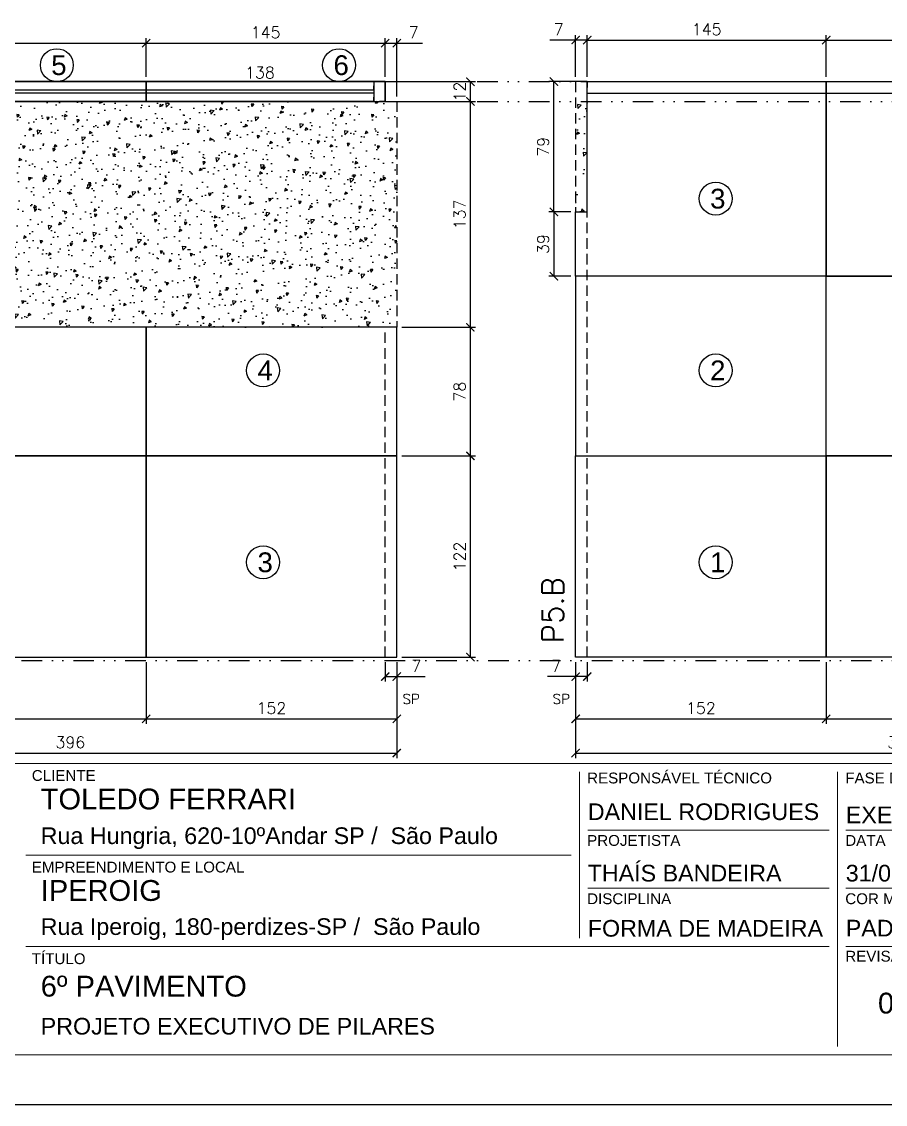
# Model space of a CAD drawing. Extents: x -23436 to 4767, y -4131 to 9755.
# Drawn here: x -20228 to -19704, y 4082 to 4739 of the extents above; entities that cross this region are included whole.
import ezdxf
from ezdxf.enums import TextEntityAlignment as Align

# ---------------------------------------------------------------- set-up
doc = ezdxf.new("R2010")
doc.units = 0
doc.header["$PDMODE"] = 2
doc.header["$PDSIZE"] = 10
doc.linetypes.add('DIVIDE2', pattern=[0.625, 0.25, -0.125, 0, -0.125, 0, -0.125])
doc.linetypes.add('HIDDEN', pattern=[9.525, 6.35, -3.175])
doc.layers.get('0').update_dxf_attribs({"lineweight": 13})
doc.layers.get('Defpoints').update_dxf_attribs({"lineweight": 13})
for name, color, linetype in [('Concreto', 250, 'HIDDEN'), ('Cota', 4, 'Continuous'), ('Cota Sarrafo', 180, 'Continuous'), ('MB Logo', 254, 'Continuous'), ('Nível', 160, 'Continuous'), ('Painéis', 30, 'Continuous'), ('Romaneio', 10, 'Continuous'), ('Sarr 7x7', 104, 'Continuous'), ('Sarrafo de Pressão', 42, 'HIDDEN')]:
    doc.layers.add(name, color=color, linetype=linetype)
doc.layers.add('FOLHA MB', color=7, linetype='Continuous', lineweight=13)
doc.layers.add('Texto Seção', color=7, linetype='Continuous', lineweight=15)
doc.layers.add('Laje_Perimetro', color=7, linetype='Continuous', plot=False)
doc.styles.add('ARIAL', font='arial.ttf', dxfattribs={"oblique": 15, "height": 25})
doc.styles.add('MB_C01', font='arial.ttf', dxfattribs={"height": 1.3})
doc.styles.add('MB_C02', font='arial.ttf', dxfattribs={"height": 2})
doc.styles.add('MB_C03', font='arial.ttf', dxfattribs={"height": 2.5})
doc.styles.add('REGUA-120', font='ROMANS.shx', dxfattribs={"height": 15})
doc.styles.add('ROMANS', font='romans.shx')
doc.dimstyles.new('Cota Paínel', dxfattribs={"dimtxt": 7, "dimasz": 5, "dimexe": 3, "dimexo": 3, "dimgap": 3, "dimtad": 1, "dimdec": 1, "dimzin": 12, "dimdsep": 46, "dimtxsty": 'ROMANS', "dimblk": 'ARCHTICK', "dimcen": 0, "dimclrd": 4, "dimclre": 4, "dimclrt": 1, "dimadec": 1, "dimazin": 3, "dimtfac": 1, "dimtdec": 1, "dimtmove": 0, "dimatfit": 3, "dimldrblk": 'OBLIQUE', "dimfxl": 0, "dimtolj": 1, "dimtzin": 12, "dimarcsym": 0})
doc.dimstyles.new('PAINEL', dxfattribs={"dimtxt": 7, "dimasz": 5, "dimexe": 3, "dimexo": 3, "dimgap": 3, "dimtad": 1, "dimdec": 1, "dimzin": 12, "dimdsep": 46, "dimtxsty": 'ROMANS', "dimblk": 'ARCHTICK', "dimcen": 0, "dimclrd": 4, "dimclre": 4, "dimclrt": 1, "dimadec": 1, "dimazin": 3, "dimtfac": 1, "dimtdec": 1, "dimtmove": 0, "dimatfit": 3, "dimldrblk": 'OBLIQUE', "dimfxl": 0, "dimtolj": 1, "dimtzin": 12, "dimarcsym": 0})
doc.dimstyles.new('projeto2', dxfattribs={"dimtxt": 7, "dimasz": 5, "dimexe": 1.25, "dimexo": 2.5, "dimgap": 2, "dimtad": 1, "dimdec": 1, "dimdsep": 46, "dimtxsty": 'ROMANS', "dimblk": 'OBLIQUE', "dimcen": 10, "dimdle": 1, "dimse1": 1, "dimse2": 1, "dimsd1": 1, "dimsd2": 1, "dimclrd": 256, "dimclre": 256, "dimclrt": 1, "dimadec": 0, "dimazin": 0, "dimtfac": 1, "dimtdec": 1, "dimtmove": 0, "dimatfit": 3, "dimldrblk": 'OBLIQUE', "dimfxl": 0, "dimlwd": -1, "dimlwe": -1, "dimarcsym": 0})

# ---------------------------------------------------------------- blocks, each defined once
blk = doc.blocks.new('A$C169d8357')
at = {"layer": 'FOLHA MB', "color": 1}
for p, q in [((1109.82, 356.72), (70, 356.72)), ((786.55, 351.67), (786.55, 250.65)), ((943.14, 351.67), (943.14, 184.99)), ((938.09, 316.32), (791.61, 316.32)), ((1109.82, 316.32), (948.19, 316.32)), ((781.5, 301.16), (450.7, 301.16)), ((938.09, 280.96), (791.61, 280.96)), ((1109.82, 280.96), (948.19, 280.96)), ((938.09, 245.6), (450.7, 245.6)), ((1109.82, 245.6), (948.19, 245.6))]:
    blk.add_line(p, q, dxfattribs=at)
for points in [[(0, 1199.94), (0, 149.94), (1485.02, 149.94), (1485.02, 1199.94)], [(70, 1169.94), (70, 179.94), (1455.02, 179.94), (1455.02, 1169.94)]]:
    blk.add_lwpolyline(points, close=True, dxfattribs=at)
at = {"layer": 'FOLHA MB', "color": 6}
for s, height, style, p in [('CLIENTE', 6.566, 'MB_C01', (454.33, 346.12)), ('RESPONSÁVEL TÉCNICO', 6.5663, 'MB_C01', (791.21, 344.6)), ('FASE DO PROJETO', 6.5663, 'MB_C01', (947.79, 344.6)), ('Rua Hungria, 620-10ºAndar SP /  São Paulo', 10.102, 'MB_C02', (459.73, 307.83)), ('PROJETISTA', 6.566, 'MB_C01', (791.21, 306.72)), ('DATA', 6.566, 'MB_C01', (947.79, 306.72)), ('EMPREENDIMENTO E LOCAL', 6.5663, 'MB_C01', (454.33, 290.56)), ('DISCIPLINA', 6.566, 'MB_C01', (791.21, 271.36)), ('COR MADEIRA', 6.5663, 'MB_C01', (947.79, 271.36)), ('Rua Iperoig, 180-perdizes-SP /  São Paulo', 10.102, 'MB_C02', (459.73, 252.69)), ('TÍTULO', 6.566, 'MB_C01', (454.33, 234.99)), ('REVISÃO', 6.566, 'MB_C01', (947.79, 236.51)), ('PROJETO EXECUTIVO DE PILARES', 10.102, 'MB_C02', (459.73, 192.28))]:
    blk.add_text(s, height=height, dxfattribs=dict(at, style=style)).set_placement(p)
at = {"layer": 'FOLHA MB', "color": 5}
for s, height, style, p in [('TOLEDO FERRARI', 12.6276, 'MB_C03', (459.73, 328.83)), ('DANIEL RODRIGUES', 10.102, 'MB_C02', (791.61, 322.38)), ('EXECUTIVO', 10.102, 'MB_C02', (948.09, 320.46)), ('THAÍS BANDEIRA', 10.102, 'MB_C02', (791.51, 285.11)), ('31/05/2023', 10.102, 'MB_C02', (948.09, 285.11)), ('IPEROIG', 12.628, 'MB_C03', (459.73, 273.34)), ('PADRÃO', 10.102, 'MB_C02', (948.09, 251.76)), ('FORMA DE MADEIRA', 10.102, 'MB_C02', (791.61, 251.66)), ('6º PAVIMENTO', 12.6276, 'MB_C03', (459.73, 215.3)), ('00', 12.628, 'MB_C03', (967.63, 205.03))]:
    blk.add_text(s, height=height, dxfattribs=dict(at, style=style)).set_placement(p)
blk = doc.blocks.new('_ArchTick')
at = {"color": 0, "linetype": 'ByBlock', "const_width": 0.15}
blk.add_lwpolyline([(-0.5, -0.5), (0.5, 0.5)], dxfattribs=at)
blk = doc.blocks.new('*D1727')
at = {"layer": 'Cota', "color": 4, "lineweight": -2, "transparency": 16777216}
for p, q in [((-19997.69, 4475.55), (-19952.99, 4475.55)), ((-19955.99, 4353.55), (-19955.99, 4475.55)), ((-19997.69, 4353.55), (-19952.99, 4353.55))]:
    blk.add_line(p, q, dxfattribs=at)
at = {"layer": 'Defpoints', "color": 0, "transparency": 16777216}
for p in [(-20000.69, 4475.55), (-19955.99, 4475.55), (-20000.69, 4353.55)]:
    blk.add_point(p, dxfattribs=at)
at = {"layer": 'Cota', "color": 4, "lineweight": -2, "transparency": 16777216, "xscale": 5, "yscale": 5, "zscale": 5}
for p, rotation in [((-19955.99, 4475.55), 90), ((-19955.99, 4353.55), 270)]:
    blk.add_blockref('_ArchTick', p, dxfattribs=dict(at, rotation=rotation))
at = {"layer": 'Cota', "color": 1, "transparency": 16777216, "insert": (-19962.49, 4414.55), "char_height": 7, "attachment_point": 5, "rotation": 90, "style": 'ROMANS'}
blk.add_mtext('\\A1;122', dxfattribs=at)
blk = doc.blocks.new('_OBLIQUE')
at = {"color": 0, "linetype": 'ByBlock', "lineweight": -2}
for p, q in [((0, 0), (-1, 0)), ((-0.5, -0.5), (0.5, 0.5))]:
    blk.add_line(p, q, dxfattribs=at)
blk = doc.blocks.new('*D1728')
at = {"layer": 'Cota', "color": 4, "lineweight": -2, "transparency": 16777216}
for p, q in [((-20396.69, 4350.55), (-20396.69, 4313.09)), ((-20152.69, 4350.55), (-20152.69, 4313.09)), ((-20396.69, 4316.09), (-20152.69, 4316.09))]:
    blk.add_line(p, q, dxfattribs=at)
at = {"layer": 'Defpoints', "color": 0, "transparency": 16777216}
for p in [(-20396.69, 4353.55), (-20152.69, 4353.55), (-20152.69, 4316.09)]:
    blk.add_point(p, dxfattribs=at)
at = {"layer": 'Cota', "color": 4, "lineweight": -2, "transparency": 16777216, "xscale": 5, "yscale": 5, "zscale": 5, "rotation": 180}
blk.add_blockref('_ArchTick', (-20396.69, 4316.09), dxfattribs=at)
at = {"layer": 'Cota', "color": 4, "lineweight": -2, "transparency": 16777216, "xscale": 5, "yscale": 5, "zscale": 5}
blk.add_blockref('_ArchTick', (-20152.69, 4316.09), dxfattribs=at)
at = {"layer": 'Cota', "color": 1, "transparency": 16777216, "insert": (-20274.69, 4322.59), "char_height": 7, "attachment_point": 5, "style": 'ROMANS'}
blk.add_mtext('\\A1;244', dxfattribs=at)
blk = doc.blocks.new('*D1729')
at = {"layer": 'Cota', "color": 4, "lineweight": -2, "transparency": 16777216}
for p, q in [((-20152.69, 4350.55), (-20152.69, 4313.09)), ((-20000.69, 4350.55), (-20000.69, 4313.09)), ((-20152.69, 4316.09), (-20000.69, 4316.09))]:
    blk.add_line(p, q, dxfattribs=at)
at = {"layer": 'Defpoints', "color": 0, "transparency": 16777216}
for p in [(-20152.69, 4353.55), (-20000.69, 4353.55), (-20000.69, 4316.09)]:
    blk.add_point(p, dxfattribs=at)
at = {"layer": 'Cota', "color": 4, "lineweight": -2, "transparency": 16777216, "xscale": 5, "yscale": 5, "zscale": 5, "rotation": 180}
blk.add_blockref('_ArchTick', (-20152.69, 4316.09), dxfattribs=at)
at = {"layer": 'Cota', "color": 4, "lineweight": -2, "transparency": 16777216, "xscale": 5, "yscale": 5, "zscale": 5}
blk.add_blockref('_ArchTick', (-20000.69, 4316.09), dxfattribs=at)
at = {"layer": 'Cota', "color": 1, "transparency": 16777216, "insert": (-20076.69, 4322.59), "char_height": 7, "attachment_point": 5, "style": 'ROMANS'}
blk.add_mtext('\\A1;152', dxfattribs=at)
blk = doc.blocks.new('*D1755')
at = {"layer": 'Cota', "color": 4, "lineweight": -2, "transparency": 16777216}
for p, q in [((-20004.69, 4702.55), (-19952.99, 4702.55)), ((-19955.99, 4690.55), (-19955.99, 4702.55)), ((-20004.69, 4690.55), (-19952.99, 4690.55))]:
    blk.add_line(p, q, dxfattribs=at)
at = {"layer": 'Defpoints', "color": 0, "transparency": 16777216}
for p in [(-20007.69, 4702.55), (-19955.99, 4702.55), (-20007.69, 4690.55)]:
    blk.add_point(p, dxfattribs=at)
at = {"layer": 'Cota', "color": 4, "lineweight": -2, "transparency": 16777216, "xscale": 5, "yscale": 5, "zscale": 5}
for p, rotation in [((-19955.99, 4702.55), 90), ((-19955.99, 4690.55), 270)]:
    blk.add_blockref('_ArchTick', p, dxfattribs=dict(at, rotation=rotation))
at = {"layer": 'Cota', "color": 1, "transparency": 16777216, "insert": (-19962.49, 4696.55), "char_height": 7, "attachment_point": 5, "rotation": 90, "style": 'ROMANS'}
blk.add_mtext('\\A1;12', dxfattribs=at)
blk = doc.blocks.new('*D1756')
at = {"layer": 'Cota', "color": 4, "lineweight": -2, "transparency": 16777216}
for p, q in [((-19997.69, 4553.55), (-19952.99, 4553.55)), ((-19955.99, 4475.55), (-19955.99, 4553.55)), ((-19997.69, 4475.55), (-19952.99, 4475.55))]:
    blk.add_line(p, q, dxfattribs=at)
at = {"layer": 'Defpoints', "color": 0, "transparency": 16777216}
for p in [(-20000.69, 4553.55), (-19955.99, 4553.55), (-20000.69, 4475.55)]:
    blk.add_point(p, dxfattribs=at)
at = {"layer": 'Cota', "color": 4, "lineweight": -2, "transparency": 16777216, "xscale": 5, "yscale": 5, "zscale": 5}
for p, rotation in [((-19955.99, 4553.55), 90), ((-19955.99, 4475.55), 270)]:
    blk.add_blockref('_ArchTick', p, dxfattribs=dict(at, rotation=rotation))
at = {"layer": 'Cota', "color": 1, "transparency": 16777216, "insert": (-19962.49, 4514.55), "char_height": 7, "attachment_point": 5, "rotation": 90, "style": 'ROMANS'}
blk.add_mtext('\\A1;78', dxfattribs=at)
blk = doc.blocks.new('*D1757')
at = {"layer": 'Cota', "color": 4, "lineweight": -2, "transparency": 16777216}
for p, q in [((-20396.69, 4699.55), (-20396.69, 4728.91)), ((-20152.69, 4705.55), (-20152.69, 4728.91)), ((-20396.69, 4725.91), (-20152.69, 4725.91))]:
    blk.add_line(p, q, dxfattribs=at)
at = {"layer": 'Defpoints', "color": 0, "transparency": 16777216}
for p in [(-20152.69, 4725.91), (-20152.69, 4702.55), (-20396.69, 4696.55)]:
    blk.add_point(p, dxfattribs=at)
at = {"layer": 'Cota', "color": 4, "lineweight": -2, "transparency": 16777216, "xscale": 5, "yscale": 5, "zscale": 5, "rotation": 180}
blk.add_blockref('_ArchTick', (-20396.69, 4725.91), dxfattribs=at)
at = {"layer": 'Cota', "color": 4, "lineweight": -2, "transparency": 16777216, "xscale": 5, "yscale": 5, "zscale": 5}
blk.add_blockref('_ArchTick', (-20152.69, 4725.91), dxfattribs=at)
at = {"layer": 'Cota', "color": 1, "transparency": 16777216, "insert": (-20274.69, 4732.41), "char_height": 7, "attachment_point": 5, "style": 'ROMANS'}
blk.add_mtext('\\A1;244', dxfattribs=at)
blk = doc.blocks.new('*D1758')
at = {"layer": 'Cota', "color": 4, "lineweight": -2, "transparency": 16777216}
for p, q in [((-20152.69, 4705.55), (-20152.69, 4728.91)), ((-20007.69, 4705.55), (-20007.69, 4728.91)), ((-20152.69, 4725.91), (-20007.69, 4725.91))]:
    blk.add_line(p, q, dxfattribs=at)
at = {"layer": 'Defpoints', "color": 0, "transparency": 16777216}
for p in [(-20007.69, 4725.91), (-20152.69, 4702.55), (-20007.69, 4702.55)]:
    blk.add_point(p, dxfattribs=at)
at = {"layer": 'Cota', "color": 4, "lineweight": -2, "transparency": 16777216, "xscale": 5, "yscale": 5, "zscale": 5, "rotation": 180}
blk.add_blockref('_ArchTick', (-20152.69, 4725.91), dxfattribs=at)
at = {"layer": 'Cota', "color": 4, "lineweight": -2, "transparency": 16777216, "xscale": 5, "yscale": 5, "zscale": 5}
blk.add_blockref('_ArchTick', (-20007.69, 4725.91), dxfattribs=at)
at = {"layer": 'Cota', "color": 1, "transparency": 16777216, "insert": (-20080.19, 4732.41), "char_height": 7, "attachment_point": 5, "style": 'ROMANS'}
blk.add_mtext('\\A1;145', dxfattribs=at)
blk = doc.blocks.new('*D1759')
at = {"layer": 'Cota', "color": 4, "lineweight": -2, "transparency": 16777216}
for p, q in [((-20004.69, 4690.55), (-19952.99, 4690.55)), ((-19955.99, 4553.55), (-19955.99, 4690.55)), ((-19997.69, 4553.55), (-19952.99, 4553.55))]:
    blk.add_line(p, q, dxfattribs=at)
at = {"layer": 'Defpoints', "color": 0, "transparency": 16777216}
for p in [(-20007.69, 4690.55), (-19955.99, 4690.55), (-20000.69, 4553.55)]:
    blk.add_point(p, dxfattribs=at)
at = {"layer": 'Cota', "color": 4, "lineweight": -2, "transparency": 16777216, "xscale": 5, "yscale": 5, "zscale": 5}
for p, rotation in [((-19955.99, 4690.55), 90), ((-19955.99, 4553.55), 270)]:
    blk.add_blockref('_ArchTick', p, dxfattribs=dict(at, rotation=rotation))
at = {"layer": 'Cota', "color": 1, "transparency": 16777216, "insert": (-19962.49, 4622.05), "char_height": 7, "attachment_point": 5, "rotation": 90, "style": 'ROMANS'}
blk.add_mtext('\\A1;137', dxfattribs=at)
blk = doc.blocks.new('*D1760')
at = {"layer": 'Cota', "color": 4, "lineweight": -2, "transparency": 16777216}
for p, q in [((-19892.16, 4350.55), (-19892.16, 4313.09)), ((-19740.16, 4350.55), (-19740.16, 4313.09)), ((-19892.16, 4316.09), (-19740.16, 4316.09))]:
    blk.add_line(p, q, dxfattribs=at)
at = {"layer": 'Defpoints', "color": 0, "transparency": 16777216}
for p in [(-19892.16, 4353.55), (-19740.16, 4353.55), (-19740.16, 4316.09)]:
    blk.add_point(p, dxfattribs=at)
at = {"layer": 'Cota', "color": 4, "lineweight": -2, "transparency": 16777216, "xscale": 5, "yscale": 5, "zscale": 5, "rotation": 180}
blk.add_blockref('_ArchTick', (-19892.16, 4316.09), dxfattribs=at)
at = {"layer": 'Cota', "color": 4, "lineweight": -2, "transparency": 16777216, "xscale": 5, "yscale": 5, "zscale": 5}
blk.add_blockref('_ArchTick', (-19740.16, 4316.09), dxfattribs=at)
at = {"layer": 'Cota', "color": 1, "transparency": 16777216, "insert": (-19816.16, 4322.59), "char_height": 7, "attachment_point": 5, "style": 'ROMANS'}
blk.add_mtext('\\A1;152', dxfattribs=at)
blk = doc.blocks.new('*D1761')
at = {"layer": 'Cota', "color": 4, "lineweight": -2, "transparency": 16777216}
for p, q in [((-19740.16, 4350.55), (-19740.16, 4313.09)), ((-19496.16, 4350.55), (-19496.16, 4313.09)), ((-19740.16, 4316.09), (-19496.16, 4316.09))]:
    blk.add_line(p, q, dxfattribs=at)
at = {"layer": 'Defpoints', "color": 0, "transparency": 16777216}
for p in [(-19740.16, 4353.55), (-19496.16, 4353.55), (-19496.16, 4316.09)]:
    blk.add_point(p, dxfattribs=at)
at = {"layer": 'Cota', "color": 4, "lineweight": -2, "transparency": 16777216, "xscale": 5, "yscale": 5, "zscale": 5, "rotation": 180}
blk.add_blockref('_ArchTick', (-19740.16, 4316.09), dxfattribs=at)
at = {"layer": 'Cota', "color": 4, "lineweight": -2, "transparency": 16777216, "xscale": 5, "yscale": 5, "zscale": 5}
blk.add_blockref('_ArchTick', (-19496.16, 4316.09), dxfattribs=at)
at = {"layer": 'Cota', "color": 1, "transparency": 16777216, "insert": (-19618.16, 4322.59), "char_height": 7, "attachment_point": 5, "style": 'ROMANS'}
blk.add_mtext('\\A1;244', dxfattribs=at)
blk = doc.blocks.new('*D1763')
at = {"layer": 'Cota', "color": 4, "lineweight": -2, "transparency": 16777216}
for p, q in [((-20396.69, 4350.55), (-20396.69, 4292.31)), ((-20000.69, 4350.55), (-20000.69, 4292.31)), ((-20396.69, 4295.31), (-20000.69, 4295.31))]:
    blk.add_line(p, q, dxfattribs=at)
at = {"layer": 'Defpoints', "color": 0, "transparency": 16777216}
for p in [(-20396.69, 4353.55), (-20000.69, 4353.55), (-20000.69, 4295.31)]:
    blk.add_point(p, dxfattribs=at)
at = {"layer": 'Cota', "color": 4, "lineweight": -2, "transparency": 16777216, "xscale": 5, "yscale": 5, "zscale": 5, "rotation": 180}
blk.add_blockref('_ArchTick', (-20396.69, 4295.31), dxfattribs=at)
at = {"layer": 'Cota', "color": 4, "lineweight": -2, "transparency": 16777216, "xscale": 5, "yscale": 5, "zscale": 5}
blk.add_blockref('_ArchTick', (-20000.69, 4295.31), dxfattribs=at)
at = {"layer": 'Cota', "color": 1, "transparency": 16777216, "insert": (-20198.69, 4301.81), "char_height": 7, "attachment_point": 5, "style": 'ROMANS'}
blk.add_mtext('\\A1;396', dxfattribs=at)
blk = doc.blocks.new('*D1764')
at = {"layer": 'Cota', "color": 4, "lineweight": -2, "transparency": 16777216}
for p, q in [((-19892.16, 4350.55), (-19892.16, 4292.31)), ((-19496.16, 4350.55), (-19496.16, 4292.31)), ((-19892.16, 4295.31), (-19496.16, 4295.31))]:
    blk.add_line(p, q, dxfattribs=at)
at = {"layer": 'Defpoints', "color": 0, "transparency": 16777216}
for p in [(-19892.16, 4353.55), (-19496.16, 4353.55), (-19496.16, 4295.31)]:
    blk.add_point(p, dxfattribs=at)
at = {"layer": 'Cota', "color": 4, "lineweight": -2, "transparency": 16777216, "xscale": 5, "yscale": 5, "zscale": 5, "rotation": 180}
blk.add_blockref('_ArchTick', (-19892.16, 4295.31), dxfattribs=at)
at = {"layer": 'Cota', "color": 4, "lineweight": -2, "transparency": 16777216, "xscale": 5, "yscale": 5, "zscale": 5}
blk.add_blockref('_ArchTick', (-19496.16, 4295.31), dxfattribs=at)
at = {"layer": 'Cota', "color": 1, "transparency": 16777216, "insert": (-19694.16, 4301.81), "char_height": 7, "attachment_point": 5, "style": 'ROMANS'}
blk.add_mtext('\\A1;396', dxfattribs=at)
blk = doc.blocks.new('*D1771')
at = {"layer": 'Cota', "color": 4, "lineweight": -2, "transparency": 16777216}
for p, q in [((-20007.69, 4350.55), (-20007.69, 4338.69)), ((-20000.69, 4350.55), (-20000.69, 4338.69)), ((-20007.69, 4341.69), (-20000.69, 4341.69)), ((-20000.69, 4341.69), (-19983.52, 4341.69))]:
    blk.add_line(p, q, dxfattribs=at)
at = {"layer": 'Defpoints', "color": 0, "transparency": 16777216}
for p in [(-20007.69, 4353.55), (-20000.69, 4353.55), (-20000.69, 4341.69)]:
    blk.add_point(p, dxfattribs=at)
at = {"layer": 'Cota', "color": 4, "lineweight": -2, "transparency": 16777216, "xscale": 5, "yscale": 5, "zscale": 5, "rotation": 180}
blk.add_blockref('_ArchTick', (-20007.69, 4341.69), dxfattribs=at)
at = {"layer": 'Cota', "color": 4, "lineweight": -2, "transparency": 16777216, "xscale": 5, "yscale": 5, "zscale": 5}
blk.add_blockref('_ArchTick', (-20000.69, 4341.69), dxfattribs=at)
at = {"layer": 'Cota', "color": 1, "transparency": 16777216, "insert": (-19988.85, 4348.19), "char_height": 7, "attachment_point": 5, "style": 'ROMANS'}
blk.add_mtext('\\A1;7', dxfattribs=at)
blk = doc.blocks.new('*D1773')
at = {"layer": 'Cota', "color": 4, "lineweight": -2, "transparency": 16777216}
for p, q in [((-19892.16, 4350.55), (-19892.16, 4338.69)), ((-19885.16, 4350.55), (-19885.16, 4338.69)), ((-19892.16, 4341.69), (-19909.32, 4341.69)), ((-19885.16, 4341.69), (-19892.16, 4341.69))]:
    blk.add_line(p, q, dxfattribs=at)
at = {"layer": 'Defpoints', "color": 0, "transparency": 16777216}
for p in [(-19892.16, 4353.55), (-19885.16, 4353.55), (-19892.16, 4341.69)]:
    blk.add_point(p, dxfattribs=at)
at = {"layer": 'Cota', "color": 4, "lineweight": -2, "transparency": 16777216, "xscale": 5, "yscale": 5, "zscale": 5, "rotation": 180}
blk.add_blockref('_ArchTick', (-19892.16, 4341.69), dxfattribs=at)
at = {"layer": 'Cota', "color": 4, "lineweight": -2, "transparency": 16777216, "xscale": 5, "yscale": 5, "zscale": 5}
blk.add_blockref('_ArchTick', (-19885.16, 4341.69), dxfattribs=at)
at = {"layer": 'Cota', "color": 1, "transparency": 16777216, "insert": (-19903.99, 4348.19), "char_height": 7, "attachment_point": 5, "style": 'ROMANS'}
blk.add_mtext('\\A1;7', dxfattribs=at)
blk = doc.blocks.new('*D1778')
at = {"layer": 'Defpoints', "color": 0, "transparency": 16777216}
for p in [(-20389.69, 4702.55), (-20152.69, 4702.55), (-20152.69, 4702.55)]:
    blk.add_point(p, dxfattribs=at)
at = {"layer": 'Cota Sarrafo', "color": 1, "transparency": 16777216, "insert": (-20271.19, 4708.05), "char_height": 7, "attachment_point": 5, "style": 'ROMANS'}
blk.add_mtext('237', dxfattribs=at)
blk = doc.blocks.new('*D1779')
at = {"layer": 'Defpoints', "color": 0, "transparency": 16777216}
for p in [(-20152.69, 4702.55), (-20014.69, 4702.55), (-20014.69, 4702.55)]:
    blk.add_point(p, dxfattribs=at)
at = {"layer": 'Cota Sarrafo', "color": 1, "transparency": 16777216, "insert": (-20083.69, 4708.05), "char_height": 7, "attachment_point": 5, "style": 'ROMANS'}
blk.add_mtext('138', dxfattribs=at)
blk = doc.blocks.new('*D1052')
at = {"layer": 'Cota', "color": 4, "lineweight": -2, "transparency": 16777216}
for p, q in [((-20007.69, 4705.55), (-20007.69, 4728.91)), ((-20000.69, 4693.55), (-20000.69, 4728.91)), ((-20007.69, 4725.91), (-20000.69, 4725.91)), ((-20000.69, 4725.91), (-19985.02, 4725.91))]:
    blk.add_line(p, q, dxfattribs=at)
at = {"layer": 'Defpoints', "color": 0, "transparency": 16777216}
for p in [(-20000.69, 4725.91), (-20007.69, 4702.55), (-20000.69, 4690.55)]:
    blk.add_point(p, dxfattribs=at)
at = {"layer": 'Cota', "color": 4, "lineweight": -2, "transparency": 16777216, "xscale": 5, "yscale": 5, "zscale": 5, "rotation": 180}
blk.add_blockref('_ArchTick', (-20007.69, 4725.91), dxfattribs=at)
at = {"layer": 'Cota', "color": 4, "lineweight": -2, "transparency": 16777216, "xscale": 5, "yscale": 5, "zscale": 5}
blk.add_blockref('_ArchTick', (-20000.69, 4725.91), dxfattribs=at)
at = {"layer": 'Cota', "color": 1, "transparency": 16777216, "insert": (-19990.35, 4732.41), "char_height": 7, "attachment_point": 5, "style": 'ROMANS'}
blk.add_mtext('\\A1;7', dxfattribs=at)
blk = doc.blocks.new('*D1056')
at = {"layer": 'Cota', "color": 4, "lineweight": -2, "transparency": 16777216}
for p, q in [((-19740.16, 4705.55), (-19740.16, 4730.77)), ((-19496.16, 4705.55), (-19496.16, 4730.77)), ((-19740.16, 4727.77), (-19496.16, 4727.77))]:
    blk.add_line(p, q, dxfattribs=at)
at = {"layer": 'Defpoints', "color": 0, "transparency": 16777216}
for p in [(-19496.16, 4727.77), (-19740.16, 4702.55), (-19496.16, 4702.55)]:
    blk.add_point(p, dxfattribs=at)
at = {"layer": 'Cota', "color": 4, "lineweight": -2, "transparency": 16777216, "xscale": 5, "yscale": 5, "zscale": 5, "rotation": 180}
blk.add_blockref('_ArchTick', (-19740.16, 4727.77), dxfattribs=at)
at = {"layer": 'Cota', "color": 4, "lineweight": -2, "transparency": 16777216, "xscale": 5, "yscale": 5, "zscale": 5}
blk.add_blockref('_ArchTick', (-19496.16, 4727.77), dxfattribs=at)
at = {"layer": 'Cota', "color": 1, "transparency": 16777216, "insert": (-19618.16, 4734.27), "char_height": 7, "attachment_point": 5, "style": 'ROMANS'}
blk.add_mtext('\\A1;244', dxfattribs=at)
blk = doc.blocks.new('*D1057')
at = {"layer": 'Cota', "color": 4, "lineweight": -2, "transparency": 16777216}
for p, q in [((-19885.16, 4705.55), (-19885.16, 4730.77)), ((-19740.16, 4705.55), (-19740.16, 4730.77)), ((-19885.16, 4727.77), (-19740.16, 4727.77))]:
    blk.add_line(p, q, dxfattribs=at)
at = {"layer": 'Defpoints', "color": 0, "transparency": 16777216}
for p in [(-19740.16, 4727.77), (-19885.16, 4702.55), (-19740.16, 4702.55)]:
    blk.add_point(p, dxfattribs=at)
at = {"layer": 'Cota', "color": 4, "lineweight": -2, "transparency": 16777216, "xscale": 5, "yscale": 5, "zscale": 5, "rotation": 180}
blk.add_blockref('_ArchTick', (-19885.16, 4727.77), dxfattribs=at)
at = {"layer": 'Cota', "color": 4, "lineweight": -2, "transparency": 16777216, "xscale": 5, "yscale": 5, "zscale": 5}
blk.add_blockref('_ArchTick', (-19740.16, 4727.77), dxfattribs=at)
at = {"layer": 'Cota', "color": 1, "transparency": 16777216, "insert": (-19812.66, 4734.27), "char_height": 7, "attachment_point": 5, "style": 'ROMANS'}
blk.add_mtext('\\A1;145', dxfattribs=at)
blk = doc.blocks.new('*D1058')
at = {"layer": 'Cota', "color": 4, "lineweight": -2, "transparency": 16777216}
for p, q in [((-19892.16, 4705.55), (-19892.16, 4730.77)), ((-19885.16, 4705.55), (-19885.16, 4730.77)), ((-19892.16, 4727.77), (-19907.82, 4727.77)), ((-19885.16, 4727.77), (-19892.16, 4727.77))]:
    blk.add_line(p, q, dxfattribs=at)
at = {"layer": 'Defpoints', "color": 0, "transparency": 16777216}
for p in [(-19892.16, 4727.77), (-19892.16, 4702.55), (-19885.16, 4702.55)]:
    blk.add_point(p, dxfattribs=at)
at = {"layer": 'Cota', "color": 4, "lineweight": -2, "transparency": 16777216, "xscale": 5, "yscale": 5, "zscale": 5, "rotation": 180}
blk.add_blockref('_ArchTick', (-19892.16, 4727.77), dxfattribs=at)
at = {"layer": 'Cota', "color": 4, "lineweight": -2, "transparency": 16777216, "xscale": 5, "yscale": 5, "zscale": 5}
blk.add_blockref('_ArchTick', (-19885.16, 4727.77), dxfattribs=at)
at = {"layer": 'Cota', "color": 1, "transparency": 16777216, "insert": (-19902.49, 4734.27), "char_height": 7, "attachment_point": 5, "style": 'ROMANS'}
blk.add_mtext('\\A1;7', dxfattribs=at)
blk = doc.blocks.new('*D1059')
at = {"layer": 'Cota', "color": 4, "lineweight": -2, "transparency": 16777216}
for p, q in [((-19895.16, 4623.55), (-19908.37, 4623.55)), ((-19905.37, 4623.55), (-19905.37, 4584.55)), ((-19895.16, 4584.55), (-19908.37, 4584.55))]:
    blk.add_line(p, q, dxfattribs=at)
at = {"layer": 'Defpoints', "color": 0, "transparency": 16777216}
for p in [(-19892.16, 4623.55), (-19905.37, 4584.55), (-19892.16, 4584.55)]:
    blk.add_point(p, dxfattribs=at)
at = {"layer": 'Cota', "color": 4, "lineweight": -2, "transparency": 16777216, "xscale": 5, "yscale": 5, "zscale": 5}
for p, rotation in [((-19905.37, 4623.55), 90), ((-19905.37, 4584.55), 270)]:
    blk.add_blockref('_ArchTick', p, dxfattribs=dict(at, rotation=rotation))
at = {"layer": 'Cota', "color": 1, "transparency": 16777216, "insert": (-19911.87, 4604.05), "char_height": 7, "attachment_point": 5, "rotation": 90, "style": 'ROMANS'}
blk.add_mtext('\\A1;39', dxfattribs=at)
blk = doc.blocks.new('*D1060')
at = {"layer": 'Cota', "color": 4, "lineweight": -2, "transparency": 16777216}
for p, q in [((-19888.16, 4702.55), (-19908.37, 4702.55)), ((-19905.37, 4623.55), (-19905.37, 4702.55)), ((-19895.16, 4623.55), (-19908.37, 4623.55))]:
    blk.add_line(p, q, dxfattribs=at)
at = {"layer": 'Defpoints', "color": 0, "transparency": 16777216}
for p in [(-19905.37, 4702.55), (-19885.16, 4702.55), (-19892.16, 4623.55)]:
    blk.add_point(p, dxfattribs=at)
at = {"layer": 'Cota', "color": 4, "lineweight": -2, "transparency": 16777216, "xscale": 5, "yscale": 5, "zscale": 5}
for p, rotation in [((-19905.37, 4702.55), 90), ((-19905.37, 4623.55), 270)]:
    blk.add_blockref('_ArchTick', p, dxfattribs=dict(at, rotation=rotation))
at = {"layer": 'Cota', "color": 1, "transparency": 16777216, "insert": (-19911.87, 4663.05), "char_height": 7, "attachment_point": 5, "rotation": 90, "style": 'ROMANS'}
blk.add_mtext('\\A1;79', dxfattribs=at)

msp = doc.modelspace()

# ---------------------------------------------------------------- hatches: boundary and pattern name
at = {"layer": 'Concreto'}
h = msp.add_hatch(dxfattribs=at)
h.set_pattern_fill('AR-CONC', color=256, scale=0.1, angle=180)
h.set_pattern_definition([(230, (-4755.02, -1150), (-18.218467, 1.593909), [1.905, -20.955]), (175, (-4755.02, -1150), (3.524342, -19.105685), [1.524, -16.764058]), (280.45144, (-4756.539, -1149.867), (-14.694125, -17.511775), [1.619, -17.809024]), (226.1842, (-4755.02, -1155.08), (-27.107904, 4.204233), [2.8575, -31.4325]), (276.63556, (-4757.28, -1154.73), (-23.740413, -24.742612), [2.4285, -26.71356]), (171.18415, (-4755.02, -1155.08), (-23.740413, -24.742612), [2.285997, -25.145973]), (201, (-4757.56, -1153.81), (-15.161439, 10.22652), [1.905, -20.955]), (146, (-4757.56, -1153.81), (-6.180203, -18.418797), [1.524, -16.764]), (251.45145, (-4758.824, -1152.958), (-21.341642, -8.192277), [1.619, -17.808994]), (217.5, (-4755.0204, -1150), (-0.3088603, -8.455504), [0, -16.5608, 0, -17.018, 0, -16.8275]), (187.5, (-4755.02, -1150), (-6.681966, -10.0180575), [0, -9.7028, 0, -16.1798, 0, -6.4135]), (147.5, (-4749.356, -1150), (-13.5590595, 0.5728744), [0, -6.35, 0, -19.812, 0, -26.289]), (137.5, (-4746.816, -1150), (-14.812918, -2.542649), [0, -8.255, 0, -13.1572, 0, -18.669])])
h.paths.add_polyline_path([(-19892.157, 4623.55), (-19885.157, 4623.55), (-19885.157, 4702.55), (-19892.157, 4702.55)])
h = msp.add_hatch(dxfattribs=at)
h.set_pattern_fill('AR-CONC', color=256, scale=0.1, angle=180)
h.set_pattern_definition([(230, (-3270.605, -2327.665), (-18.218467, 1.593909), [1.905, -20.955]), (175, (-3270.605, -2327.665), (3.524342, -19.105685), [1.524, -16.764058]), (280.45144, (-3272.123, -2327.532), (-14.694125, -17.511775), [1.619, -17.809024]), (226.1842, (-3270.605, -2332.745), (-27.107904, 4.204233), [2.8575, -31.4325]), (276.63556, (-3272.864, -2332.395), (-23.740413, -24.742612), [2.428502, -26.71356]), (171.18415, (-3270.605, -2332.745), (-23.740413, -24.742612), [2.285997, -25.145973]), (201, (-3273.145, -2331.475), (-15.161439, 10.22652), [1.905, -20.955]), (146, (-3273.145, -2331.475), (-6.180203, -18.418797), [1.524, -16.764]), (251.45145, (-3274.408, -2330.623), (-21.341642, -8.192277), [1.619, -17.808994]), (217.5, (-3270.605, -2327.665), (-0.3088603, -8.455504), [0, -16.5608, 0, -17.018, 0, -16.8275]), (187.5, (-3270.605, -2327.665), (-6.6819663, -10.0180575), [0, -9.7028, 0, -16.1798, 0, -6.4135]), (147.5, (-3264.941, -2327.665), (-13.5590595, 0.5728744), [0, -6.35, 0, -19.812, 0, -26.289]), (137.5, (-3262.401, -2327.665), (-14.812918, -2.542649), [0, -8.255, 0, -13.1572, 0, -18.669])])
h.paths.add_polyline_path([(-20396.686, 4553.55), (-20396.686, 4690.55), (-20362.686, 4690.55), (-20000.686, 4690.55), (-20000.686, 4553.55)])

# ---------------------------------------------------------------- linework, layer by layer
for points in [[(-19892.157, 4623.55), (-19885.157, 4623.55), (-19885.157, 4702.55), (-19892.157, 4702.55)], [(-20396.686, 4553.55), (-20396.686, 4690.55), (-20396.686, 4690.55), (-20396.686, 4690.55), (-20000.686, 4690.55), (-20000.686, 4553.55)]]:
    msp.add_lwpolyline(points, close=True, dxfattribs=at)
at = {"layer": 'Laje_Perimetro'}
msp.add_lwpolyline([(-19191.377, 5132.259), (-20676.397, 5132.259), (-20676.397, 4082.259), (-19191.377, 4082.259)], close=True, dxfattribs=at)
at = {"layer": 'Nível', "color": 85, "linetype": 'DIVIDE2', "ltscale": 50, "true_color": 0x58ba48}
msp.add_line((-20518.026, 4702.55), (-19221.377, 4702.55), dxfattribs=at)
at = {"layer": 'Nível', "linetype": 'DIVIDE2', "ltscale": 50}
for p, q in [((-20518.026, 4690.55), (-19221.377, 4690.55)), ((-20511.374, 4351.55), (-19236.202, 4351.55))]:
    msp.add_line(p, q, dxfattribs=at)
at = {"layer": 'Painéis', "color": 32, "true_color": 0xcd6928}
for points in [[(-20396.686, 4690.55), (-20152.686, 4690.55), (-20152.686, 4702.55), (-20396.686, 4702.55)], [(-20152.686, 4690.55), (-20007.686, 4690.55), (-20007.686, 4702.55), (-20152.686, 4702.55)], [(-19892.157, 4584.55), (-19892.157, 4623.55), (-19885.157, 4623.55), (-19885.157, 4702.55), (-19740.157, 4702.55), (-19740.157, 4584.55)], [(-19892.157, 4475.55), (-19740.157, 4475.55), (-19740.157, 4584.55), (-19892.157, 4584.55)], [(-19496.157, 4475.55), (-19740.157, 4475.55), (-19740.157, 4584.55), (-19530.157, 4584.55), (-19530.157, 4517.55), (-19496.157, 4517.55)], [(-20396.686, 4475.55), (-20152.686, 4475.55), (-20152.686, 4553.55), (-20396.686, 4553.55)], [(-20152.686, 4475.55), (-20000.686, 4475.55), (-20000.686, 4553.55), (-20152.686, 4553.55)], [(-20396.686, 4353.55), (-20152.686, 4353.55), (-20152.686, 4475.55), (-20396.686, 4475.55)], [(-20152.686, 4353.55), (-20000.686, 4353.55), (-20000.686, 4475.55), (-20152.686, 4475.55)], [(-19740.157, 4353.55), (-19892.157, 4353.55), (-19892.157, 4475.55), (-19740.157, 4475.55)], [(-19496.157, 4353.55), (-19740.157, 4353.55), (-19740.157, 4475.55), (-19496.157, 4475.55)]]:
    msp.add_lwpolyline(points, close=True, dxfattribs=at)
msp.add_lwpolyline([(-19507.157, 4702.55), (-19496.157, 4702.55), (-19496.157, 4690.55), (-19530.157, 4690.55), (-19530.157, 4584.55), (-19740.157, 4584.55), (-19740.157, 4702.55), (-19507.157, 4702.55), (-19507.157, 4695.55)], dxfattribs=at)
at = {"layer": 'Romaneio'}
for centre in [(-20206.887, 4712.55), (-20035.66, 4712.55), (-19807.194, 4631.588), (-20081.748, 4527.426), (-19807.194, 4527.426), (-20081.748, 4411.032), (-19807.194, 4411.032)]:
    msp.add_circle(centre, 10, dxfattribs=at)
at = {"layer": 'Sarr 7x7', "color": 50}
for p, q in [((-20389.686, 4702.55), (-20014.686, 4702.55)), ((-20014.686, 4702.55), (-20011.186, 4702.55)), ((-20014.686, 4702.55), (-20014.686, 4690.55)), ((-20014.686, 4702.55), (-20014.686, 4700.05)), ((-20007.686, 4702.55), (-20011.186, 4702.55)), ((-20007.686, 4702.55), (-20007.686, 4690.55)), ((-19885.157, 4702.55), (-19885.157, 4699.05)), ((-19885.157, 4702.55), (-19496.157, 4702.55)), ((-20389.686, 4697.55), (-20014.686, 4697.55)), ((-20014.686, 4695.55), (-20389.686, 4695.55)), ((-20014.686, 4697.55), (-20014.686, 4700.05)), ((-20014.686, 4695.55), (-20014.686, 4693.05)), ((-19885.157, 4695.55), (-19885.157, 4699.05)), ((-19885.157, 4695.55), (-19496.157, 4695.55)), ((-20014.686, 4690.55), (-20389.686, 4690.55)), ((-20014.686, 4690.55), (-20014.686, 4693.05)), ((-20014.686, 4690.55), (-20011.186, 4690.55)), ((-20007.686, 4690.55), (-20011.186, 4690.55))]:
    msp.add_line(p, q, dxfattribs=at)
at = {"layer": 'Sarrafo de Pressão'}
for p, q in [((-19885.157, 4353.55), (-19885.157, 4623.55)), ((-20007.686, 4353.55), (-20007.686, 4553.55))]:
    msp.add_line(p, q, dxfattribs=at)

# ---------------------------------------------------------------- block references
at = {"layer": 'MB Logo'}
msp.add_blockref('A$C169d8357', (-20676.397, 3932.321), dxfattribs=at)

# ---------------------------------------------------------------- texts
at = {"layer": 'Romaneio', "color": 0, "style": 'ARIAL'}
for s, p in [('5', (-20205.635, 4712.55)), ('6', (-20034.408, 4712.55)), ('3', (-19805.942, 4631.588)), ('4', (-20080.495, 4527.426)), ('2', (-19805.942, 4527.426)), ('3', (-20080.495, 4411.032)), ('1', (-19805.942, 4411.032))]:
    msp.add_text(s, height=12, dxfattribs=at).set_placement(p, align=Align.MIDDLE_CENTER)
at = {"layer": 'Texto Seção', "insert": (-19899.471, 4361.936), "char_height": 13, "width": 285.32988, "attachment_point": 7, "rotation": 90, "style": 'REGUA-120'}
msp.add_mtext('P5.B', dxfattribs=at)
at = {"layer": 'Texto Seção', "char_height": 6, "style": 'ROMANS'}
for insert, attachment_point in [((-19986.674, 4325.123), 9), ((-19906.169, 4325.123), 7)]:
    msp.add_mtext('SP', dxfattribs=dict(at, insert=insert, attachment_point=attachment_point))

# ---------------------------------------------------------------- dimensions: what is measured, and where the dimension line sits
at = {"layer": 'Cota'}
for base, p1, p2, picture, middle in [((-20152.686, 4725.906), (-20396.686, 4696.55), (-20152.686, 4702.55), '*D1757', (-20274.686, 4732.406)), ((-20007.686, 4725.906), (-20152.686, 4702.55), (-20007.686, 4702.55), '*D1758', (-20080.186, 4732.406)), ((-20152.686, 4316.093), (-20396.686, 4353.55), (-20152.686, 4353.55), '*D1728', (-20274.686, 4322.593)), ((-20000.686, 4295.309), (-20396.686, 4353.55), (-20000.686, 4353.55), '*D1763', (-20198.686, 4301.809)), ((-20000.686, 4316.093), (-20152.686, 4353.55), (-20000.686, 4353.55), '*D1729', (-20076.686, 4322.593)), ((-19740.157, 4316.093), (-19892.157, 4353.55), (-19740.157, 4353.55), '*D1760', (-19816.157, 4322.593)), ((-19496.157, 4295.309), (-19892.157, 4353.55), (-19496.157, 4353.55), '*D1764', (-19694.157, 4301.809)), ((-19496.157, 4316.093), (-19740.157, 4353.55), (-19496.157, 4353.55), '*D1761', (-19618.157, 4322.593))]:
    dim = msp.add_linear_dim(base=base, p1=p1, p2=p2, dimstyle='PAINEL', override={"dimarcsym": 2}, dxfattribs=at)
    dim.commit()
    dim.dimension.update_dxf_attribs({"geometry": picture, "text_midpoint": middle})
at = {"layer": 'Cota', "color": 2}
for base, p1, p2, picture, middle in [((-20000.686, 4725.906), (-20007.686, 4702.55), (-20000.686, 4690.55), '*D1052', (-19990.352, 4732.406)), ((-19892.157, 4727.768), (-19885.157, 4702.55), (-19892.157, 4702.55), '*D1058', (-19902.49, 4734.268)), ((-19740.157, 4727.768), (-19885.157, 4702.55), (-19740.157, 4702.55), '*D1057', (-19812.657, 4734.268)), ((-19496.157, 4727.768), (-19740.157, 4702.55), (-19496.157, 4702.55), '*D1056', (-19618.157, 4734.268))]:
    dim = msp.add_linear_dim(base=base, p1=p1, p2=p2, dimstyle='PAINEL', override={"dimarcsym": 2}, dxfattribs=at)
    dim.commit()
    dim.dimension.update_dxf_attribs({"geometry": picture, "text_midpoint": middle})
at = {"layer": 'Cota'}
dim = msp.add_linear_dim(base=(-19955.988, 4702.55), p1=(-20007.686, 4690.55), p2=(-20007.686, 4702.55), angle=90, dimstyle='PAINEL', override={"dimarcsym": 2}, dxfattribs=at)
dim.commit()
dim.dimension.update_dxf_attribs({"geometry": '*D1755', "text_midpoint": (-19955.988, 4696.55), "dimtype": 160})
at = {"layer": 'Cota', "color": 2}
for base, p2, picture, middle in [((-19905.371, 4702.55), (-19885.157, 4702.55), '*D1060', (-19911.871, 4663.05)), ((-19905.371, 4584.55), (-19892.157, 4584.55), '*D1059', (-19911.871, 4604.05))]:
    dim = msp.add_linear_dim(base=base, p1=(-19892.157, 4623.55), p2=p2, angle=90, dimstyle='PAINEL', override={"dimarcsym": 2}, dxfattribs=at)
    dim.commit()
    dim.dimension.update_dxf_attribs({"geometry": picture, "text_midpoint": middle})
at = {"layer": 'Cota'}
for base, p1, p2, picture, middle in [((-19955.988, 4690.55), (-20000.686, 4553.55), (-20007.686, 4690.55), '*D1759', (-19962.488, 4622.05)), ((-19955.988, 4553.55), (-20000.686, 4475.55), (-20000.686, 4553.55), '*D1756', (-19962.488, 4514.55)), ((-19955.988, 4475.55), (-20000.686, 4353.55), (-20000.686, 4475.55), '*D1727', (-19962.488, 4414.55))]:
    dim = msp.add_linear_dim(base=base, p1=p1, p2=p2, angle=90, dimstyle='PAINEL', override={"dimarcsym": 2}, dxfattribs=at)
    dim.commit()
    dim.dimension.update_dxf_attribs({"geometry": picture, "text_midpoint": middle})
dim = msp.add_linear_dim(base=(-20000.686, 4341.693), p1=(-20007.686, 4353.55), p2=(-20000.686, 4353.55), angle=180, dimstyle='Cota Paínel', dxfattribs=at)
dim.commit()
dim.dimension.update_dxf_attribs({"geometry": '*D1771', "text_midpoint": (-19988.852, 4341.693), "dimtype": 160})
dim = msp.add_linear_dim(base=(-19892.157, 4341.693), p1=(-19885.157, 4353.55), p2=(-19892.157, 4353.55), dimstyle='Cota Paínel', dxfattribs=at)
dim.commit()
dim.dimension.update_dxf_attribs({"geometry": '*D1773', "text_midpoint": (-19903.99, 4341.693), "dimtype": 160})
at = {"layer": 'Cota Sarrafo'}
for base, p1, p2, picture, middle in [((-20152.686, 4702.55), (-20389.686, 4702.55), (-20152.686, 4702.55), '*D1778', (-20271.186, 4708.05)), ((-20014.686, 4702.55), (-20152.686, 4702.55), (-20014.686, 4702.55), '*D1779', (-20083.686, 4708.05))]:
    dim = msp.add_linear_dim(base=base, p1=p1, p2=p2, dimstyle='projeto2', dxfattribs=at)
    dim.commit()
    dim.dimension.update_dxf_attribs({"geometry": picture, "text_midpoint": middle})

doc.saveas('drawing.dxf')
